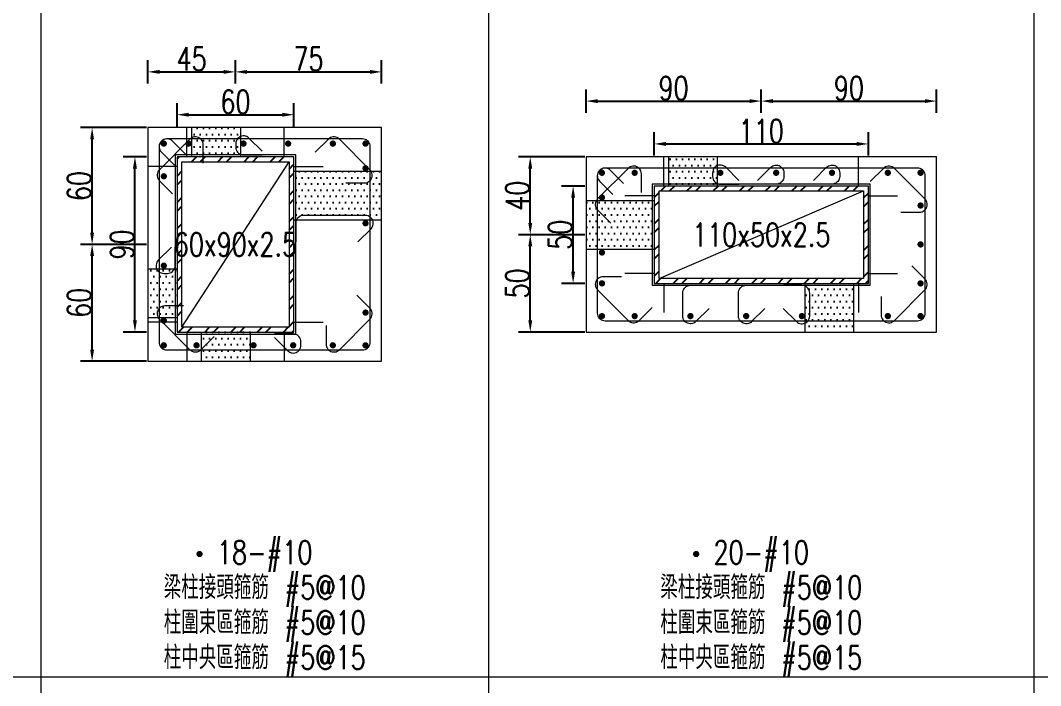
# Model space of a CAD drawing. Header units: millimetres. Extents: x 0 to 3905, y 0 to 8880.
# Drawn here: x 1440 to 1963, y 1231 to 1573 of the extents above; entities that cross this region are included whole.
import ezdxf
from ezdxf.enums import TextEntityAlignment as Align

# ---------------------------------------------------------------- set-up
doc = ezdxf.new("R2010")
doc.units = ezdxf.units.MM
doc.layers.get('DEFPOINTS').update_dxf_attribs({"color": 3})
for name, color, linetype in [('Hatch線', 6, 'Continuous'), ('TC-鋼粱', 132, 'Continuous'), ('主筋斷面', 2, 'Continuous'), ('文字-主筋根數', 7, 'Continuous'), ('文字-剪力筋 中央區', 7, 'Continuous'), ('文字-剪力筋-BC', 7, 'Continuous'), ('文字-剪力筋-圍束區', 7, 'Continuous'), ('文字-輔助字', 7, 'Continuous'), ('柱斷面線', 4, 'Continuous'), ('標註字', 4, 'Continuous'), ('箍筋線', 1, 'Continuous'), ('網格線', 7, 'Continuous'), ('鋼柱', 11, 'Continuous')]:
    doc.layers.add(name, color=color, linetype=linetype)
doc.styles.add('note', font='txt.shx', dxfattribs={"width": 0.75, "height": 12})
doc.styles.add('txt', font='txt.shx', dxfattribs={"height": 0.2, "bigfont": 'chineset.shx'})
doc.dimstyles.new('RCAD_DIM', dxfattribs={"dimtxt": 12, "dimasz": 6, "dimexe": 6, "dimexo": 0.625, "dimtad": 1, "dimdec": 0, "dimdsep": 46, "dimtxsty": 'note', "dimcen": 2.5, "dimclrd": 256, "dimclre": 256, "dimclrt": 256, "dimadec": 0, "dimazin": 0, "dimtfac": 1, "dimtmove": 0, "dimatfit": 3, "dimfxl": 0, "dimtolj": 1, "dimarcsym": 0})

# ---------------------------------------------------------------- blocks, each defined once
blk = doc.blocks.new('*D828')
at = {"layer": 'DEFPOINTS', "color": 0}
for p in [(1580, 1524.62), (1520, 1518), (1580, 1518)]:
    blk.add_point(p, dxfattribs=at)
at = {"layer": '標註字', "lineweight": -2}
for p, q in [((1520, 1518.62), (1520, 1530.62)), ((1580, 1518.62), (1580, 1530.62)), ((1526, 1524.62), (1574, 1524.62))]:
    blk.add_line(p, q, dxfattribs=at)
at = {"layer": '標註字'}
for points in [[(1526, 1525.62), (1526, 1523.62), (1520, 1524.62)], [(1574, 1523.62), (1574, 1525.62), (1580, 1524.62)]]:
    blk.add_solid(points, dxfattribs=at)
at = {"layer": '標註字', "insert": (1550, 1531.25), "char_height": 12, "attachment_point": 5, "style": 'note'}
blk.add_mtext('\\A1;60', dxfattribs=at)
blk = doc.blocks.new('*D829')
at = {"layer": 'DEFPOINTS', "color": 0}
for p in [(1498.38, 1503), (1505, 1503), (1505, 1413)]:
    blk.add_point(p, dxfattribs=at)
at = {"layer": '標註字', "lineweight": -2}
for p, q in [((1504.38, 1503), (1492.38, 1503)), ((1498.38, 1419), (1498.38, 1497)), ((1504.38, 1413), (1492.38, 1413))]:
    blk.add_line(p, q, dxfattribs=at)
at = {"layer": '標註字'}
for points in [[(1499.38, 1497), (1497.38, 1497), (1498.38, 1503)], [(1497.38, 1419), (1499.38, 1419), (1498.38, 1413)]]:
    blk.add_solid(points, dxfattribs=at)
at = {"layer": '標註字', "insert": (1491.75, 1458), "char_height": 12, "attachment_point": 5, "rotation": 90, "style": 'note'}
blk.add_mtext('\\A1;90', dxfattribs=at)
blk = doc.blocks.new('*D830')
at = {"layer": 'DEFPOINTS', "color": 0}
for p in [(1550, 1546.62), (1505, 1540), (1550, 1540)]:
    blk.add_point(p, dxfattribs=at)
at = {"layer": '標註字', "lineweight": -2}
for p, q in [((1505, 1540.62), (1505, 1552.62)), ((1550, 1540.62), (1550, 1552.62)), ((1511, 1546.62), (1544, 1546.62))]:
    blk.add_line(p, q, dxfattribs=at)
at = {"layer": '標註字'}
for points in [[(1511, 1547.62), (1511, 1545.62), (1505, 1546.62)], [(1544, 1545.62), (1544, 1547.62), (1550, 1546.62)]]:
    blk.add_solid(points, dxfattribs=at)
at = {"layer": '標註字', "insert": (1527.5, 1553.25), "char_height": 12, "attachment_point": 5, "style": 'note'}
blk.add_mtext('\\A1;45', dxfattribs=at)
blk = doc.blocks.new('*D831')
at = {"layer": 'DEFPOINTS', "color": 0}
for p in [(1625, 1546.62), (1550, 1540), (1625, 1540)]:
    blk.add_point(p, dxfattribs=at)
at = {"layer": '標註字', "lineweight": -2}
for p, q in [((1550, 1540.62), (1550, 1552.62)), ((1625, 1540.62), (1625, 1552.62)), ((1556, 1546.62), (1619, 1546.62))]:
    blk.add_line(p, q, dxfattribs=at)
at = {"layer": '標註字'}
for points in [[(1556, 1547.62), (1556, 1545.62), (1550, 1546.62)], [(1619, 1545.62), (1619, 1547.62), (1625, 1546.62)]]:
    blk.add_solid(points, dxfattribs=at)
at = {"layer": '標註字', "insert": (1587.5, 1553.25), "char_height": 12, "attachment_point": 5, "style": 'note'}
blk.add_mtext('\\A1;75', dxfattribs=at)
blk = doc.blocks.new('*D832')
at = {"layer": 'DEFPOINTS', "color": 0}
for p in [(1476.38, 1458), (1505, 1458), (1505, 1398)]:
    blk.add_point(p, dxfattribs=at)
at = {"layer": '標註字', "lineweight": -2}
for p, q in [((1504.38, 1458), (1470.38, 1458)), ((1476.38, 1404), (1476.38, 1452)), ((1504.38, 1398), (1470.38, 1398))]:
    blk.add_line(p, q, dxfattribs=at)
at = {"layer": '標註字'}
for points in [[(1477.38, 1452), (1475.38, 1452), (1476.38, 1458)], [(1475.38, 1404), (1477.38, 1404), (1476.38, 1398)]]:
    blk.add_solid(points, dxfattribs=at)
at = {"layer": '標註字', "insert": (1469.75, 1428), "char_height": 12, "attachment_point": 5, "rotation": 90, "style": 'note'}
blk.add_mtext('\\A1;60', dxfattribs=at)
blk = doc.blocks.new('*D833')
at = {"layer": 'DEFPOINTS', "color": 0}
for p in [(1476.38, 1518), (1505, 1518), (1505, 1458)]:
    blk.add_point(p, dxfattribs=at)
at = {"layer": '標註字', "lineweight": -2}
for p, q in [((1504.38, 1518), (1470.38, 1518)), ((1476.38, 1464), (1476.38, 1512)), ((1504.38, 1458), (1470.38, 1458))]:
    blk.add_line(p, q, dxfattribs=at)
at = {"layer": '標註字'}
for points in [[(1477.38, 1512), (1475.38, 1512), (1476.38, 1518)], [(1475.38, 1464), (1477.38, 1464), (1476.38, 1458)]]:
    blk.add_solid(points, dxfattribs=at)
at = {"layer": '標註字', "insert": (1469.75, 1488), "char_height": 12, "attachment_point": 5, "rotation": 90, "style": 'note'}
blk.add_mtext('\\A1;60', dxfattribs=at)
blk = doc.blocks.new('Circle_Filled')
at = {"const_width": 0.5}
blk.add_lwpolyline([(-0.25, 0, 1), (0.25, 0, 1)], format="xyb", close=True, dxfattribs=at)
blk = doc.blocks.new('*D960')
at = {"layer": 'DEFPOINTS', "color": 0}
for p in [(1875, 1509.62), (1765, 1503), (1875, 1503)]:
    blk.add_point(p, dxfattribs=at)
at = {"layer": '標註字', "lineweight": -2}
for p, q in [((1765, 1503.62), (1765, 1515.62)), ((1875, 1503.62), (1875, 1515.62)), ((1771, 1509.62), (1869, 1509.62))]:
    blk.add_line(p, q, dxfattribs=at)
at = {"layer": '標註字'}
for points in [[(1771, 1510.62), (1771, 1508.62), (1765, 1509.62)], [(1869, 1508.62), (1869, 1510.62), (1875, 1509.62)]]:
    blk.add_solid(points, dxfattribs=at)
at = {"layer": '標註字', "insert": (1820, 1516.25), "char_height": 12, "attachment_point": 5, "style": 'note'}
blk.add_mtext('\\A1;110', dxfattribs=at)
blk = doc.blocks.new('*D961')
at = {"layer": 'DEFPOINTS', "color": 0}
for p in [(1723.38, 1488), (1730, 1488), (1730, 1438)]:
    blk.add_point(p, dxfattribs=at)
at = {"layer": '標註字', "lineweight": -2}
for p, q in [((1729.38, 1488), (1717.38, 1488)), ((1723.38, 1444), (1723.38, 1482)), ((1729.38, 1438), (1717.38, 1438))]:
    blk.add_line(p, q, dxfattribs=at)
at = {"layer": '標註字'}
for points in [[(1724.38, 1482), (1722.38, 1482), (1723.38, 1488)], [(1722.38, 1444), (1724.38, 1444), (1723.38, 1438)]]:
    blk.add_solid(points, dxfattribs=at)
at = {"layer": '標註字', "insert": (1716.75, 1463), "char_height": 12, "attachment_point": 5, "rotation": 90, "style": 'note'}
blk.add_mtext('\\A1;50', dxfattribs=at)
blk = doc.blocks.new('*D962')
at = {"layer": 'DEFPOINTS', "color": 0}
for p in [(1820, 1531.62), (1730, 1525), (1820, 1525)]:
    blk.add_point(p, dxfattribs=at)
at = {"layer": '標註字', "lineweight": -2}
for p, q in [((1730, 1525.62), (1730, 1537.62)), ((1820, 1525.62), (1820, 1537.62)), ((1736, 1531.62), (1814, 1531.62))]:
    blk.add_line(p, q, dxfattribs=at)
at = {"layer": '標註字'}
for points in [[(1736, 1532.62), (1736, 1530.62), (1730, 1531.62)], [(1814, 1530.62), (1814, 1532.62), (1820, 1531.62)]]:
    blk.add_solid(points, dxfattribs=at)
at = {"layer": '標註字', "insert": (1775, 1538.25), "char_height": 12, "attachment_point": 5, "style": 'note'}
blk.add_mtext('\\A1;90', dxfattribs=at)
blk = doc.blocks.new('*D963')
at = {"layer": 'DEFPOINTS', "color": 0}
for p in [(1910, 1531.62), (1820, 1525), (1910, 1525)]:
    blk.add_point(p, dxfattribs=at)
at = {"layer": '標註字', "lineweight": -2}
for p, q in [((1820, 1525.62), (1820, 1537.62)), ((1910, 1525.62), (1910, 1537.62)), ((1826, 1531.62), (1904, 1531.62))]:
    blk.add_line(p, q, dxfattribs=at)
at = {"layer": '標註字'}
for points in [[(1826, 1532.62), (1826, 1530.62), (1820, 1531.62)], [(1904, 1530.62), (1904, 1532.62), (1910, 1531.62)]]:
    blk.add_solid(points, dxfattribs=at)
at = {"layer": '標註字', "insert": (1865, 1538.25), "char_height": 12, "attachment_point": 5, "style": 'note'}
blk.add_mtext('\\A1;90', dxfattribs=at)
blk = doc.blocks.new('*D964')
at = {"layer": 'DEFPOINTS', "color": 0}
for p in [(1701.38, 1463), (1730, 1463), (1730, 1413)]:
    blk.add_point(p, dxfattribs=at)
at = {"layer": '標註字', "lineweight": -2}
for p, q in [((1729.38, 1463), (1695.38, 1463)), ((1701.38, 1419), (1701.38, 1457)), ((1729.38, 1413), (1695.38, 1413))]:
    blk.add_line(p, q, dxfattribs=at)
at = {"layer": '標註字'}
for points in [[(1702.38, 1457), (1700.38, 1457), (1701.38, 1463)], [(1700.38, 1419), (1702.38, 1419), (1701.38, 1413)]]:
    blk.add_solid(points, dxfattribs=at)
at = {"layer": '標註字', "insert": (1694.75, 1438), "char_height": 12, "attachment_point": 5, "rotation": 90, "style": 'note'}
blk.add_mtext('\\A1;50', dxfattribs=at)
blk = doc.blocks.new('*D965')
at = {"layer": 'DEFPOINTS', "color": 0}
for p in [(1701.38, 1503), (1730, 1503), (1730, 1463)]:
    blk.add_point(p, dxfattribs=at)
at = {"layer": '標註字', "lineweight": -2}
for p, q in [((1729.38, 1503), (1695.38, 1503)), ((1701.38, 1469), (1701.38, 1497)), ((1729.38, 1463), (1695.38, 1463))]:
    blk.add_line(p, q, dxfattribs=at)
at = {"layer": '標註字'}
for points in [[(1702.38, 1497), (1700.38, 1497), (1701.38, 1503)], [(1700.38, 1469), (1702.38, 1469), (1701.38, 1463)]]:
    blk.add_solid(points, dxfattribs=at)
at = {"layer": '標註字', "insert": (1694.75, 1483), "char_height": 12, "attachment_point": 5, "rotation": 90, "style": 'note'}
blk.add_mtext('\\A1;40', dxfattribs=at)

msp = doc.modelspace()

# ---------------------------------------------------------------- hatches: boundary and pattern name
at = {"layer": 'Hatch線'}
h = msp.add_hatch(dxfattribs=at)
h.set_pattern_fill('ANSI32', color=256, style=0)
h.paths.add_polyline_path([(1520, 1413), (1580, 1413), (1580, 1503), (1520, 1503)], flags=17)
h.paths.add_polyline_path([(1522.5, 1415.5), (1522.5, 1500.5), (1577.5, 1500.5), (1577.5, 1415.5)])
h = msp.add_hatch(dxfattribs=at)
h.set_pattern_fill('ANSI32', color=256, style=0)
h.paths.add_polyline_path([(1765, 1438), (1875, 1438), (1875, 1488), (1765, 1488)], flags=17)
h.paths.add_polyline_path([(1767.5, 1440.5), (1767.5, 1485.5), (1872.5, 1485.5), (1872.5, 1440.5)])
at = {"layer": 'TC-鋼粱'}
h = msp.add_hatch(dxfattribs=at)
h.set_pattern_fill('DOTS', color=256, scale=2, style=0)
h.paths.add_polyline_path([(1552.5, 1518), (1527.5, 1518), (1527.5, 1503), (1552.5, 1503)], flags=17)
h = msp.add_hatch(dxfattribs=at)
h.set_pattern_fill('DOTS', color=256, scale=2, style=0)
h.paths.add_polyline_path([(1797.36, 1503), (1772.36, 1503), (1772.36, 1488), (1797.36, 1488)], flags=17)
h = msp.add_hatch(dxfattribs=at)
h.set_pattern_fill('DOTS', color=256, scale=2, style=0)
h.paths.add_polyline_path([(1625, 1470.49), (1625, 1495.49), (1580, 1495.49), (1580, 1470.49)], flags=17)
h = msp.add_hatch(dxfattribs=at)
h.set_pattern_fill('DOTS', color=256, scale=2, style=0)
h.paths.add_polyline_path([(1730, 1480.5), (1730, 1455.5), (1765, 1455.5), (1765, 1480.5)], flags=17)
h = msp.add_hatch(dxfattribs=at)
h.set_pattern_fill('DOTS', color=256, scale=2, style=0)
h.paths.add_polyline_path([(1505, 1445.5), (1505, 1420.5), (1520, 1420.5), (1520, 1445.5)], flags=17)
h = msp.add_hatch(dxfattribs=at)
h.set_pattern_fill('DOTS', color=256, scale=2, style=0)
h.paths.add_polyline_path([(1842.5, 1413), (1867.5, 1413), (1867.5, 1438), (1842.5, 1438)], flags=17)
h = msp.add_hatch(dxfattribs=at)
h.set_pattern_fill('DOTS', color=256, scale=2, style=0)
h.paths.add_polyline_path([(1532.64, 1398), (1557.64, 1398), (1557.64, 1413), (1532.64, 1413)], flags=17)

# ---------------------------------------------------------------- linework, layer by layer
at = {"layer": 'DEFPOINTS', "lineweight": 5}
for points in [[(1525, 1503), (1525, 1518)], [(1575, 1503), (1575, 1518)], [(1520, 1412), (1581, 1412), (1581, 1504), (1519, 1504), (1519, 1412), (1520, 1412)], [(1522.5, 1415.5), (1577.5, 1500.5)], [(1770, 1488), (1770, 1503)], [(1870, 1488), (1870, 1503)], [(1520, 1498), (1505, 1498)], [(1580, 1498), (1595, 1498)], [(1765, 1437), (1876, 1437), (1876, 1489), (1764, 1489), (1764, 1437), (1765, 1437)], [(1765, 1483), (1750, 1483)], [(1767.5, 1440.5), (1872.5, 1485.5)], [(1875, 1483), (1890, 1483)], [(1765, 1443), (1750, 1443)], [(1875, 1443), (1890, 1443)], [(1770, 1438), (1770, 1423)], [(1870, 1438), (1870, 1423)], [(1520, 1418), (1505, 1418)], [(1580, 1418), (1595, 1418)], [(1525, 1413), (1525, 1398)], [(1575, 1413), (1575, 1398)]]:
    msp.add_lwpolyline(points, dxfattribs=at)
at = {"layer": 'TC-鋼粱', "lineweight": 5}
for points in [[(1527.5, 1518), (1527.5, 1503)], [(1552.5, 1518), (1552.5, 1503)], [(1772.36, 1503), (1772.36, 1488)], [(1797.36, 1503), (1797.36, 1488)], [(1625, 1495.49), (1580, 1495.49)], [(1730, 1480.5), (1765, 1480.5)], [(1625, 1470.49), (1580, 1470.49)], [(1730, 1455.5), (1765, 1455.5)], [(1505, 1445.5), (1520, 1445.5)], [(1842.5, 1413), (1842.5, 1438)], [(1867.5, 1413), (1867.5, 1438)], [(1505, 1420.5), (1520, 1420.5)], [(1532.64, 1398), (1532.64, 1413)], [(1557.64, 1398), (1557.64, 1413)]]:
    msp.add_lwpolyline(points, dxfattribs=at)
at = {"layer": '柱斷面線', "lineweight": 5}
for points in [[(1505, 1398), (1625, 1398), (1625, 1518), (1505, 1518), (1505, 1398)], [(1730, 1413), (1910, 1413), (1910, 1503), (1730, 1503), (1730, 1413)]]:
    msp.add_lwpolyline(points, dxfattribs=at)
at = {"layer": '箍筋線', "lineweight": 5}
for points in [[(1533.43, 1499.71), (1533.43, 1509.25), (1533.37, 1509.92), (1533.2, 1510.56), (1532.93, 1511.17), (1532.56, 1511.73), (1532.1, 1512.22), (1531.57, 1512.62), (1530.97, 1512.92), (1530.34, 1513.13), (1529.67, 1513.22), (1529.01, 1513.2), (1528.35, 1513.07), (1527.73, 1512.83), (1527.15, 1512.49), (1526.64, 1512.06), (1510.94, 1496.36), (1510.49, 1495.83), (1510.15, 1495.23), (1509.91, 1494.58), (1509.79, 1493.89), (1509.79, 1493.2), (1509.91, 1492.52), (1510.15, 1491.87), (1510.49, 1491.27), (1510.94, 1490.74), (1517.68, 1483.99)], [(1524.33, 1504.29), (1517.58, 1511.04), (1517.07, 1511.47), (1516.49, 1511.81), (1515.87, 1512.05), (1515.22, 1512.18), (1514.55, 1512.2), (1513.89, 1512.11), (1513.25, 1511.9), (1512.66, 1511.6), (1512.12, 1511.19), (1511.66, 1510.71), (1511.29, 1510.15), (1511.02, 1509.54), (1510.85, 1508.9), (1510.79, 1508.23), (1510.79, 1407.77), (1510.86, 1407.08), (1511.03, 1406.41), (1511.33, 1405.78), (1511.72, 1405.21), (1512.21, 1404.72), (1512.78, 1404.33), (1513.41, 1404.03), (1514.08, 1403.86), (1514.77, 1403.79), (1615.23, 1403.79), (1615.92, 1403.86), (1616.59, 1404.03), (1617.22, 1404.33), (1617.79, 1404.72), (1618.28, 1405.21), (1618.67, 1405.78), (1618.97, 1406.41), (1619.14, 1407.08), (1619.21, 1407.77), (1619.21, 1508.23), (1619.14, 1508.92), (1618.97, 1509.59), (1618.67, 1510.22), (1618.28, 1510.79), (1617.79, 1511.28), (1617.22, 1511.67), (1616.59, 1511.97), (1615.92, 1512.14), (1615.23, 1512.21), (1514.77, 1512.21), (1514.1, 1512.15), (1513.46, 1511.98), (1512.85, 1511.71), (1512.29, 1511.34), (1511.81, 1510.88), (1511.4, 1510.34), (1511.1, 1509.75), (1510.89, 1509.11), (1510.8, 1508.45), (1510.82, 1507.78), (1510.95, 1507.13), (1511.19, 1506.51), (1511.53, 1505.93), (1511.96, 1505.42), (1518.71, 1498.67)], [(1563.67, 1505.86), (1556.92, 1512.61), (1556.41, 1513.04), (1555.84, 1513.38), (1555.21, 1513.62), (1554.56, 1513.75), (1553.89, 1513.77), (1553.23, 1513.68), (1552.59, 1513.47), (1552, 1513.17), (1551.46, 1512.77), (1551, 1512.28), (1550.63, 1511.72), (1550.36, 1511.11), (1550.19, 1510.47), (1550.14, 1509.8), (1550.14, 1507.96), (1550.2, 1507.27), (1550.37, 1506.6), (1550.67, 1505.97), (1551.06, 1505.4), (1551.55, 1504.91), (1552.12, 1504.51), (1552.75, 1504.22), (1553.42, 1504.04), (1554.11, 1503.98), (1563.65, 1503.98)], [(1606.71, 1489.57), (1616.25, 1489.57), (1616.92, 1489.63), (1617.56, 1489.8), (1618.17, 1490.07), (1618.73, 1490.44), (1619.22, 1490.9), (1619.62, 1491.43), (1619.92, 1492.03), (1620.13, 1492.66), (1620.22, 1493.33), (1620.2, 1493.99), (1620.07, 1494.65), (1619.83, 1495.27), (1619.49, 1495.85), (1619.06, 1496.36), (1603.36, 1512.06), (1602.83, 1512.51), (1602.23, 1512.85), (1601.58, 1513.09), (1600.89, 1513.21), (1600.2, 1513.21), (1599.52, 1513.09), (1598.87, 1512.85), (1598.27, 1512.51), (1597.74, 1512.06), (1590.99, 1505.32)], [(1808.53, 1490.86), (1801.78, 1497.61), (1801.27, 1498.04), (1800.69, 1498.38), (1800.07, 1498.62), (1799.42, 1498.75), (1798.75, 1498.77), (1798.09, 1498.68), (1797.45, 1498.47), (1796.86, 1498.17), (1796.32, 1497.76), (1795.86, 1497.28), (1795.49, 1496.72), (1795.22, 1496.11), (1795.05, 1495.47), (1794.99, 1494.8), (1794.99, 1492.96), (1795.06, 1492.27), (1795.23, 1491.6), (1795.53, 1490.97), (1795.92, 1490.4), (1796.41, 1489.91), (1796.98, 1489.51), (1797.61, 1489.22), (1798.28, 1489.04), (1798.97, 1488.98), (1808.51, 1488.98)], [(1818.09, 1490.86), (1824.84, 1497.61), (1825.35, 1498.04), (1825.92, 1498.38), (1826.55, 1498.62), (1827.2, 1498.75), (1827.87, 1498.77), (1828.53, 1498.68), (1829.17, 1498.47), (1829.76, 1498.17), (1830.29, 1497.76), (1830.75, 1497.28), (1831.12, 1496.72), (1831.4, 1496.11), (1831.56, 1495.47), (1831.62, 1494.8), (1831.62, 1492.96), (1831.56, 1492.27), (1831.38, 1491.6), (1831.09, 1490.97), (1830.69, 1490.4), (1830.2, 1489.91), (1829.63, 1489.51), (1829.01, 1489.22), (1828.34, 1489.04), (1827.65, 1488.98), (1818.11, 1488.98)], [(1846.77, 1490.86), (1853.51, 1497.61), (1854.02, 1498.04), (1854.6, 1498.38), (1855.22, 1498.62), (1855.88, 1498.75), (1856.55, 1498.77), (1857.21, 1498.68), (1857.84, 1498.47), (1858.44, 1498.17), (1858.97, 1497.76), (1859.43, 1497.28), (1859.8, 1496.72), (1860.07, 1496.11), (1860.24, 1495.47), (1860.3, 1494.8), (1860.3, 1492.96), (1860.24, 1492.27), (1860.06, 1491.6), (1859.77, 1490.97), (1859.37, 1490.4), (1858.88, 1489.91), (1858.31, 1489.51), (1857.68, 1489.22), (1857.01, 1489.04), (1856.32, 1488.98), (1846.78, 1488.98)], [(1758.43, 1484.71), (1758.43, 1494.25), (1758.37, 1494.92), (1758.2, 1495.56), (1757.93, 1496.17), (1757.56, 1496.73), (1757.1, 1497.22), (1756.57, 1497.62), (1755.97, 1497.92), (1755.34, 1498.13), (1754.67, 1498.22), (1754.01, 1498.2), (1753.35, 1498.07), (1752.73, 1497.83), (1752.15, 1497.49), (1751.64, 1497.06), (1735.94, 1481.36), (1735.49, 1480.83), (1735.15, 1480.23), (1734.91, 1479.58), (1734.79, 1478.89), (1734.79, 1478.2), (1734.91, 1477.52), (1735.15, 1476.87), (1735.49, 1476.27), (1735.94, 1475.74), (1742.68, 1468.99)], [(1749.33, 1489.29), (1742.58, 1496.04), (1742.07, 1496.47), (1741.49, 1496.81), (1740.87, 1497.05), (1740.22, 1497.18), (1739.55, 1497.2), (1738.89, 1497.11), (1738.25, 1496.9), (1737.66, 1496.6), (1737.12, 1496.19), (1736.66, 1495.71), (1736.29, 1495.15), (1736.02, 1494.54), (1735.85, 1493.9), (1735.79, 1493.23), (1735.79, 1422.77), (1735.86, 1422.08), (1736.03, 1421.41), (1736.33, 1420.78), (1736.72, 1420.21), (1737.21, 1419.72), (1737.78, 1419.33), (1738.41, 1419.03), (1739.08, 1418.86), (1739.77, 1418.79), (1900.23, 1418.79), (1900.92, 1418.86), (1901.59, 1419.03), (1902.22, 1419.33), (1902.79, 1419.72), (1903.28, 1420.21), (1903.67, 1420.78), (1903.97, 1421.41), (1904.14, 1422.08), (1904.21, 1422.77), (1904.21, 1493.23), (1904.14, 1493.92), (1903.97, 1494.59), (1903.67, 1495.22), (1903.28, 1495.79), (1902.79, 1496.28), (1902.22, 1496.67), (1901.59, 1496.97), (1900.92, 1497.14), (1900.23, 1497.21), (1739.77, 1497.21), (1739.1, 1497.15), (1738.46, 1496.98), (1737.85, 1496.71), (1737.29, 1496.34), (1736.81, 1495.88), (1736.4, 1495.34), (1736.1, 1494.75), (1735.89, 1494.11), (1735.8, 1493.45), (1735.82, 1492.78), (1735.95, 1492.13), (1736.19, 1491.51), (1736.53, 1490.93), (1736.96, 1490.42), (1743.71, 1483.67)], [(1891.71, 1474.57), (1901.25, 1474.57), (1901.92, 1474.63), (1902.56, 1474.8), (1903.17, 1475.07), (1903.73, 1475.44), (1904.22, 1475.9), (1904.62, 1476.43), (1904.92, 1477.03), (1905.13, 1477.66), (1905.22, 1478.33), (1905.2, 1478.99), (1905.07, 1479.65), (1904.83, 1480.27), (1904.49, 1480.85), (1904.06, 1481.36), (1888.36, 1497.06), (1887.83, 1497.51), (1887.23, 1497.85), (1886.58, 1498.09), (1885.89, 1498.21), (1885.2, 1498.21), (1884.52, 1498.09), (1883.87, 1497.85), (1883.27, 1497.51), (1882.74, 1497.06), (1875.99, 1490.32)], [(1612.86, 1459.32), (1619.61, 1466.07), (1620.04, 1466.58), (1620.38, 1467.15), (1620.62, 1467.78), (1620.75, 1468.43), (1620.77, 1469.1), (1620.68, 1469.76), (1620.47, 1470.4), (1620.17, 1470.99), (1619.76, 1471.53), (1619.28, 1471.99), (1618.72, 1472.36), (1618.11, 1472.63), (1617.47, 1472.8), (1616.8, 1472.85), (1584.97, 1472.85), (1584.28, 1472.79), (1583.62, 1472.61), (1582.99, 1472.32), (1582.42, 1471.92), (1581.93, 1471.43), (1581.53, 1470.87), (1581.24, 1470.24), (1581.06, 1469.57), (1581, 1468.88), (1581, 1459.34)], [(1517.14, 1456.67), (1510.39, 1449.92), (1509.96, 1449.41), (1509.62, 1448.84), (1509.38, 1448.21), (1509.25, 1447.56), (1509.23, 1446.89), (1509.32, 1446.23), (1509.53, 1445.59), (1509.83, 1445), (1510.23, 1444.46), (1510.72, 1444), (1511.28, 1443.63), (1511.89, 1443.36), (1512.53, 1443.19), (1513.2, 1443.14), (1515.04, 1443.14), (1515.73, 1443.2), (1516.4, 1443.37), (1517.03, 1443.67), (1517.6, 1444.06), (1518.09, 1444.55), (1518.49, 1445.12), (1518.78, 1445.75), (1518.96, 1446.42), (1519.02, 1447.11), (1519.02, 1456.65)], [(1881.57, 1431.29), (1881.57, 1421.75), (1881.63, 1421.08), (1881.8, 1420.44), (1882.07, 1419.83), (1882.44, 1419.27), (1882.9, 1418.78), (1883.43, 1418.38), (1884.03, 1418.08), (1884.66, 1417.87), (1885.33, 1417.78), (1885.99, 1417.8), (1886.65, 1417.93), (1887.27, 1418.17), (1887.85, 1418.51), (1888.36, 1418.94), (1904.06, 1434.64), (1904.51, 1435.17), (1904.85, 1435.77), (1905.09, 1436.42), (1905.21, 1437.11), (1905.21, 1437.8), (1905.09, 1438.48), (1904.85, 1439.13), (1904.51, 1439.73), (1904.06, 1440.26), (1897.32, 1447.01)], [(1748.29, 1441.43), (1738.75, 1441.43), (1738.08, 1441.37), (1737.44, 1441.2), (1736.83, 1440.93), (1736.27, 1440.56), (1735.78, 1440.1), (1735.38, 1439.57), (1735.08, 1438.97), (1734.87, 1438.34), (1734.78, 1437.67), (1734.8, 1437.01), (1734.93, 1436.35), (1735.17, 1435.73), (1735.51, 1435.15), (1735.94, 1434.64), (1751.64, 1418.94), (1752.17, 1418.49), (1752.77, 1418.15), (1753.42, 1417.91), (1754.11, 1417.79), (1754.8, 1417.79), (1755.48, 1417.91), (1756.13, 1418.15), (1756.73, 1418.49), (1757.26, 1418.94), (1764.01, 1425.68)], [(1793.19, 1425.14), (1786.44, 1418.39), (1785.93, 1417.96), (1785.35, 1417.62), (1784.73, 1417.38), (1784.07, 1417.25), (1783.41, 1417.23), (1782.74, 1417.32), (1782.11, 1417.53), (1781.51, 1417.83), (1780.98, 1418.24), (1780.52, 1418.72), (1780.15, 1419.28), (1779.88, 1419.89), (1779.71, 1420.53), (1779.65, 1421.2), (1779.65, 1433.04), (1779.71, 1433.74), (1779.89, 1434.4), (1780.19, 1435.03), (1780.58, 1435.6), (1781.07, 1436.09), (1781.64, 1436.49), (1782.27, 1436.78), (1782.94, 1436.96), (1783.63, 1437.02), (1793.17, 1437.02)], [(1821.82, 1425.14), (1815.07, 1418.39), (1814.56, 1417.96), (1813.98, 1417.62), (1813.36, 1417.38), (1812.7, 1417.25), (1812.04, 1417.23), (1811.37, 1417.32), (1810.74, 1417.53), (1810.14, 1417.83), (1809.61, 1418.24), (1809.15, 1418.72), (1808.78, 1419.28), (1808.51, 1419.89), (1808.34, 1420.53), (1808.28, 1421.2), (1808.28, 1433.04), (1808.34, 1433.74), (1808.52, 1434.4), (1808.82, 1435.03), (1809.21, 1435.6), (1809.7, 1436.09), (1810.27, 1436.49), (1810.9, 1436.78), (1811.57, 1436.96), (1812.26, 1437.02), (1821.8, 1437.02)], [(1831.33, 1425.14), (1838.08, 1418.39), (1838.59, 1417.96), (1839.16, 1417.62), (1839.79, 1417.38), (1840.44, 1417.25), (1841.11, 1417.23), (1841.77, 1417.32), (1842.41, 1417.53), (1843, 1417.83), (1843.54, 1418.24), (1844, 1418.72), (1844.37, 1419.28), (1844.64, 1419.89), (1844.81, 1420.53), (1844.86, 1421.2), (1844.86, 1433.04), (1844.8, 1433.74), (1844.62, 1434.4), (1844.33, 1435.03), (1843.93, 1435.6), (1843.44, 1436.09), (1842.88, 1436.49), (1842.25, 1436.78), (1841.58, 1436.96), (1840.89, 1437.02), (1831.35, 1437.02)], [(1596.57, 1416.29), (1596.57, 1406.75), (1596.63, 1406.08), (1596.8, 1405.44), (1597.07, 1404.83), (1597.44, 1404.27), (1597.9, 1403.78), (1598.43, 1403.38), (1599.03, 1403.08), (1599.66, 1402.87), (1600.33, 1402.78), (1600.99, 1402.8), (1601.65, 1402.93), (1602.27, 1403.17), (1602.85, 1403.51), (1603.36, 1403.94), (1619.06, 1419.64), (1619.51, 1420.17), (1619.85, 1420.77), (1620.09, 1421.42), (1620.21, 1422.11), (1620.21, 1422.8), (1620.09, 1423.48), (1619.85, 1424.13), (1619.51, 1424.73), (1619.06, 1425.26), (1612.32, 1432.01)], [(1523.29, 1426.43), (1513.75, 1426.43), (1513.08, 1426.37), (1512.44, 1426.2), (1511.83, 1425.93), (1511.27, 1425.56), (1510.78, 1425.1), (1510.38, 1424.57), (1510.08, 1423.97), (1509.87, 1423.34), (1509.78, 1422.67), (1509.8, 1422.01), (1509.93, 1421.35), (1510.17, 1420.73), (1510.51, 1420.15), (1510.94, 1419.64), (1526.64, 1403.94), (1527.17, 1403.49), (1527.77, 1403.15), (1528.42, 1402.91), (1529.11, 1402.79), (1529.8, 1402.79), (1530.48, 1402.91), (1531.13, 1403.15), (1531.73, 1403.49), (1532.26, 1403.94), (1539.01, 1410.68)], [(1570.07, 1410.14), (1576.81, 1403.39), (1577.32, 1402.96), (1577.9, 1402.62), (1578.52, 1402.38), (1579.18, 1402.25), (1579.84, 1402.23), (1580.51, 1402.32), (1581.14, 1402.53), (1581.74, 1402.83), (1582.27, 1403.23), (1582.73, 1403.72), (1583.1, 1404.28), (1583.37, 1404.89), (1583.54, 1405.53), (1583.6, 1406.2), (1583.6, 1408.04), (1583.54, 1408.73), (1583.36, 1409.4), (1583.07, 1410.03), (1582.67, 1410.6), (1582.18, 1411.09), (1581.61, 1411.49), (1580.98, 1411.78), (1580.31, 1411.96), (1579.62, 1412.02), (1570.08, 1412.02)]]:
    msp.add_lwpolyline(points, dxfattribs=at)
at = {"layer": '網格線', "lineweight": 5}
for points in [[(1450, 1608), (1450, 1236)], [(1680, 1608), (1680, 1236)], [(1960, 1608), (1960, 1236)], [(1180, 1236), (1450, 1236)], [(1450, 1236), (1680, 1236)], [(1450, 1236), (1450, 1206)], [(1680, 1236), (1960, 1236)], [(1680, 1236), (1680, 1206)], [(1960, 1236), (2220, 1236)], [(1960, 1236), (1960, 1206)]]:
    msp.add_lwpolyline(points, dxfattribs=at)
at = {"layer": '鋼柱', "lineweight": 5}
for points in [[(1520, 1413), (1580, 1413), (1580, 1503), (1520, 1503), (1520, 1413)], [(1522.5, 1415.5), (1522.5, 1500.5), (1577.5, 1500.5), (1577.5, 1415.5), (1522.5, 1415.5)], [(1765, 1438), (1875, 1438), (1875, 1488), (1765, 1488), (1765, 1438)], [(1767.5, 1440.5), (1767.5, 1485.5), (1872.5, 1485.5), (1872.5, 1440.5), (1767.5, 1440.5)]]:
    msp.add_lwpolyline(points, dxfattribs=at)

# ---------------------------------------------------------------- block references
at = {"layer": '主筋斷面', "lineweight": 5, "xscale": 3.220000028610229, "yscale": 3.220000028610229}
for p in [(1513.2, 1509.8), (1525.89, 1509.8), (1554.11, 1509.8), (1577.05, 1509.8), (1600, 1509.8), (1616.8, 1509.8), (1616.8, 1497.1), (1513.2, 1493), (1738.2, 1494.8), (1755, 1494.8), (1798.97, 1494.8), (1827.65, 1494.8), (1856.32, 1494.8), (1885, 1494.8), (1901.8, 1494.8), (1738.2, 1482.11), (1901.8, 1478), (1616.8, 1468.88), (1901.8, 1458), (1738.2, 1453.89), (1513.2, 1447.11), (1738.2, 1438), (1901.8, 1438), (1513.2, 1418.89), (1616.8, 1423), (1738.2, 1421.2), (1755, 1421.2), (1783.63, 1421.2), (1812.26, 1421.2), (1840.89, 1421.2), (1885, 1421.2), (1901.8, 1421.2), (1513.2, 1406.2), (1530, 1406.2), (1559.25, 1406.2), (1579.62, 1406.2), (1600, 1406.2), (1616.8, 1406.2), (1531.56, 1299), (1786.56, 1299)]:
    msp.add_blockref('Circle_Filled', p, dxfattribs=at)

# ---------------------------------------------------------------- texts
at = {"layer": '文字-主筋根數', "style": 'txt', "width": 0.75}
for s, p in [('18-#10', (1565, 1299)), ('20-#10', (1820, 1299))]:
    msp.add_text(s, height=12, dxfattribs=at).set_placement(p, align=Align.MIDDLE)
at = {"layer": '文字-剪力筋 中央區', "style": 'txt', "width": 0.75}
for p in [(1565, 1245), (1820, 1245)]:
    msp.add_text('柱中央區箍筋 #5@15', height=12, dxfattribs=at).set_placement(p, align=Align.MIDDLE)
at = {"layer": '文字-剪力筋-BC', "style": 'txt', "width": 0.75}
for p in [(1565, 1281), (1820, 1281)]:
    msp.add_text('梁柱接頭箍筋 #5@10', height=12, dxfattribs=at).set_placement(p, align=Align.MIDDLE)
at = {"layer": '文字-剪力筋-圍束區', "style": 'txt', "width": 0.75}
for p in [(1565, 1263), (1820, 1263)]:
    msp.add_text('柱圍束區箍筋 #5@10', height=12, dxfattribs=at).set_placement(p, align=Align.MIDDLE)
at = {"layer": '文字-輔助字', "style": 'txt', "width": 0.75}
for s, p in [('110x50x2.5', (1820, 1463)), ('60x90x2.5', (1550, 1458))]:
    msp.add_text(s, height=12, dxfattribs=at).set_placement(p, align=Align.MIDDLE)

# ---------------------------------------------------------------- dimensions: what is measured, and where the dimension line sits
at = {"layer": '標註字'}
for base, p1, p2, picture, middle in [((1550, 1546.62), (1505, 1540), (1550, 1540), '*D830', (1527.5, 1553.25)), ((1625, 1546.62), (1550, 1540), (1625, 1540), '*D831', (1587.5, 1553.25)), ((1820, 1531.62), (1730, 1525), (1820, 1525), '*D962', (1775, 1538.25)), ((1910, 1531.62), (1820, 1525), (1910, 1525), '*D963', (1865, 1538.25)), ((1580, 1524.62), (1520, 1518), (1580, 1518), '*D828', (1550, 1531.25)), ((1875, 1509.62), (1765, 1503), (1875, 1503), '*D960', (1820, 1516.25))]:
    dim = msp.add_linear_dim(base=base, p1=p1, p2=p2, dimstyle='RCAD_DIM', dxfattribs=at)
    dim.commit()
    dim.dimension.update_dxf_attribs({"geometry": picture, "text_midpoint": middle})
for base, p1, p2, picture, middle in [((1476.38, 1518), (1505, 1458), (1505, 1518), '*D833', (1469.75, 1488)), ((1498.38, 1503), (1505, 1413), (1505, 1503), '*D829', (1491.75, 1458)), ((1701.38, 1503), (1730, 1463), (1730, 1503), '*D965', (1694.75, 1483)), ((1723.38, 1488), (1730, 1438), (1730, 1488), '*D961', (1716.75, 1463)), ((1701.38, 1463), (1730, 1413), (1730, 1463), '*D964', (1694.75, 1438)), ((1476.38, 1458), (1505, 1398), (1505, 1458), '*D832', (1469.75, 1428))]:
    dim = msp.add_linear_dim(base=base, p1=p1, p2=p2, angle=90, dimstyle='RCAD_DIM', dxfattribs=at)
    dim.commit()
    dim.dimension.update_dxf_attribs({"geometry": picture, "text_midpoint": middle})

doc.saveas('drawing.dxf')
